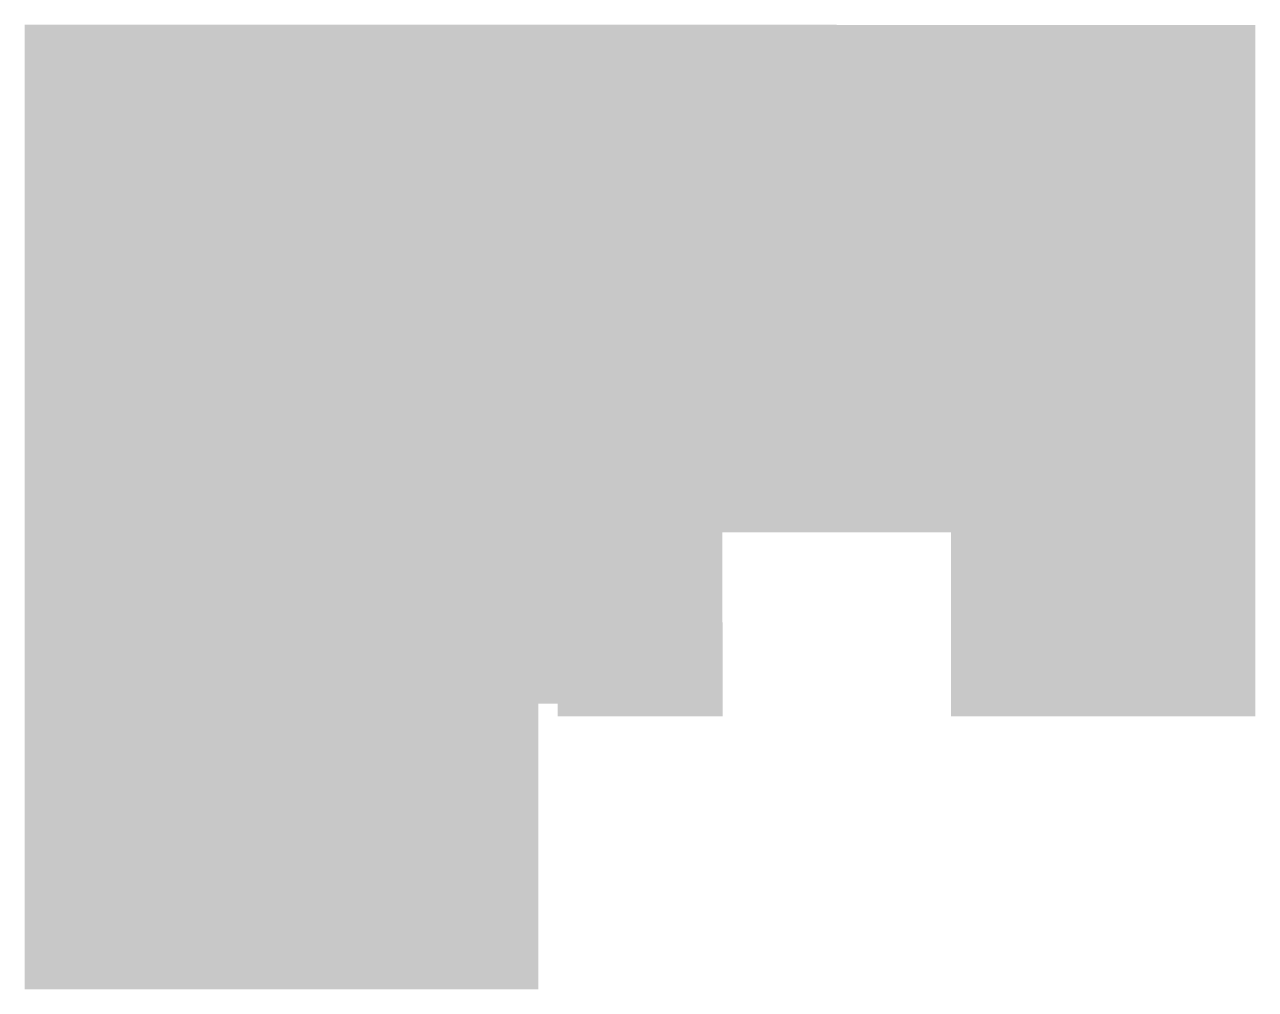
# Model space of a CAD drawing. Header units: inches. Extents: x 27644242 to 29005101, y -955243 to 216979.
# Drawn here: x 28865668 to 28875368, y -308326 to -300726 of the extents above; entities that cross this region are included whole.
import ezdxf

# ---------------------------------------------------------------- set-up
doc = ezdxf.new("R2010")
doc.units = ezdxf.units.IN
doc.header["$MEASUREMENT"] = 0
doc.layers.add('BHK HATCH', color=8, linetype='Continuous', lineweight=5, transparency=0.85)

msp = doc.modelspace()

# ---------------------------------------------------------------- hatches: boundary and pattern name
at = {"layer": 'BHK HATCH', "ltscale": 500, "true_color": 0xff00ff}
h = msp.add_hatch(color=6, dxfattribs=at)
h.dxf.hatch_style = 1
edge = h.paths.add_edge_path()
edge.add_line((28865868.3, -308326.1), (28869718.3, -308326.1))
edge.add_line((28869718.3, -308326.1), (28869718.3, -306076.1))
edge.add_line((28869718.3, -306076.1), (28869868.3, -306076.1))
edge.add_line((28869868.3, -306076.1), (28869868.3, -306176.1))
edge.add_line((28869868.3, -306176.1), (28871168.6, -306176.1))
edge.add_line((28871168.6, -306176.1), (28871168.4, -304726.2))
edge.add_line((28871168.4, -304726.2), (28872968.3, -304726.1))
edge.add_line((28872968.3, -304726.1), (28872968.3, -306176.1))
edge.add_line((28872968.3, -306176.1), (28875368.3, -306176.1))
edge.add_line((28875368.3, -306176.1), (28875368.3, -300728.4))
edge.add_line((28875368.3, -300728.4), (28872068.3, -300728.3))
edge.add_line((28872068.3, -300728.3), (28872068.3, -300726))
edge.add_line((28872068.3, -300726), (28869068.3, -300726.1))
edge.add_line((28869068.3, -300726.1), (28869068.3, -300726.1))
edge.add_line((28869068.3, -300726.1), (28865668.3, -300726.1))
edge.add_line((28865668.3, -300726.1), (28865668.3, -308326.1))
edge.add_line((28865668.3, -308326.1), (28867068.3, -308326.1))

doc.saveas('drawing.dxf')
